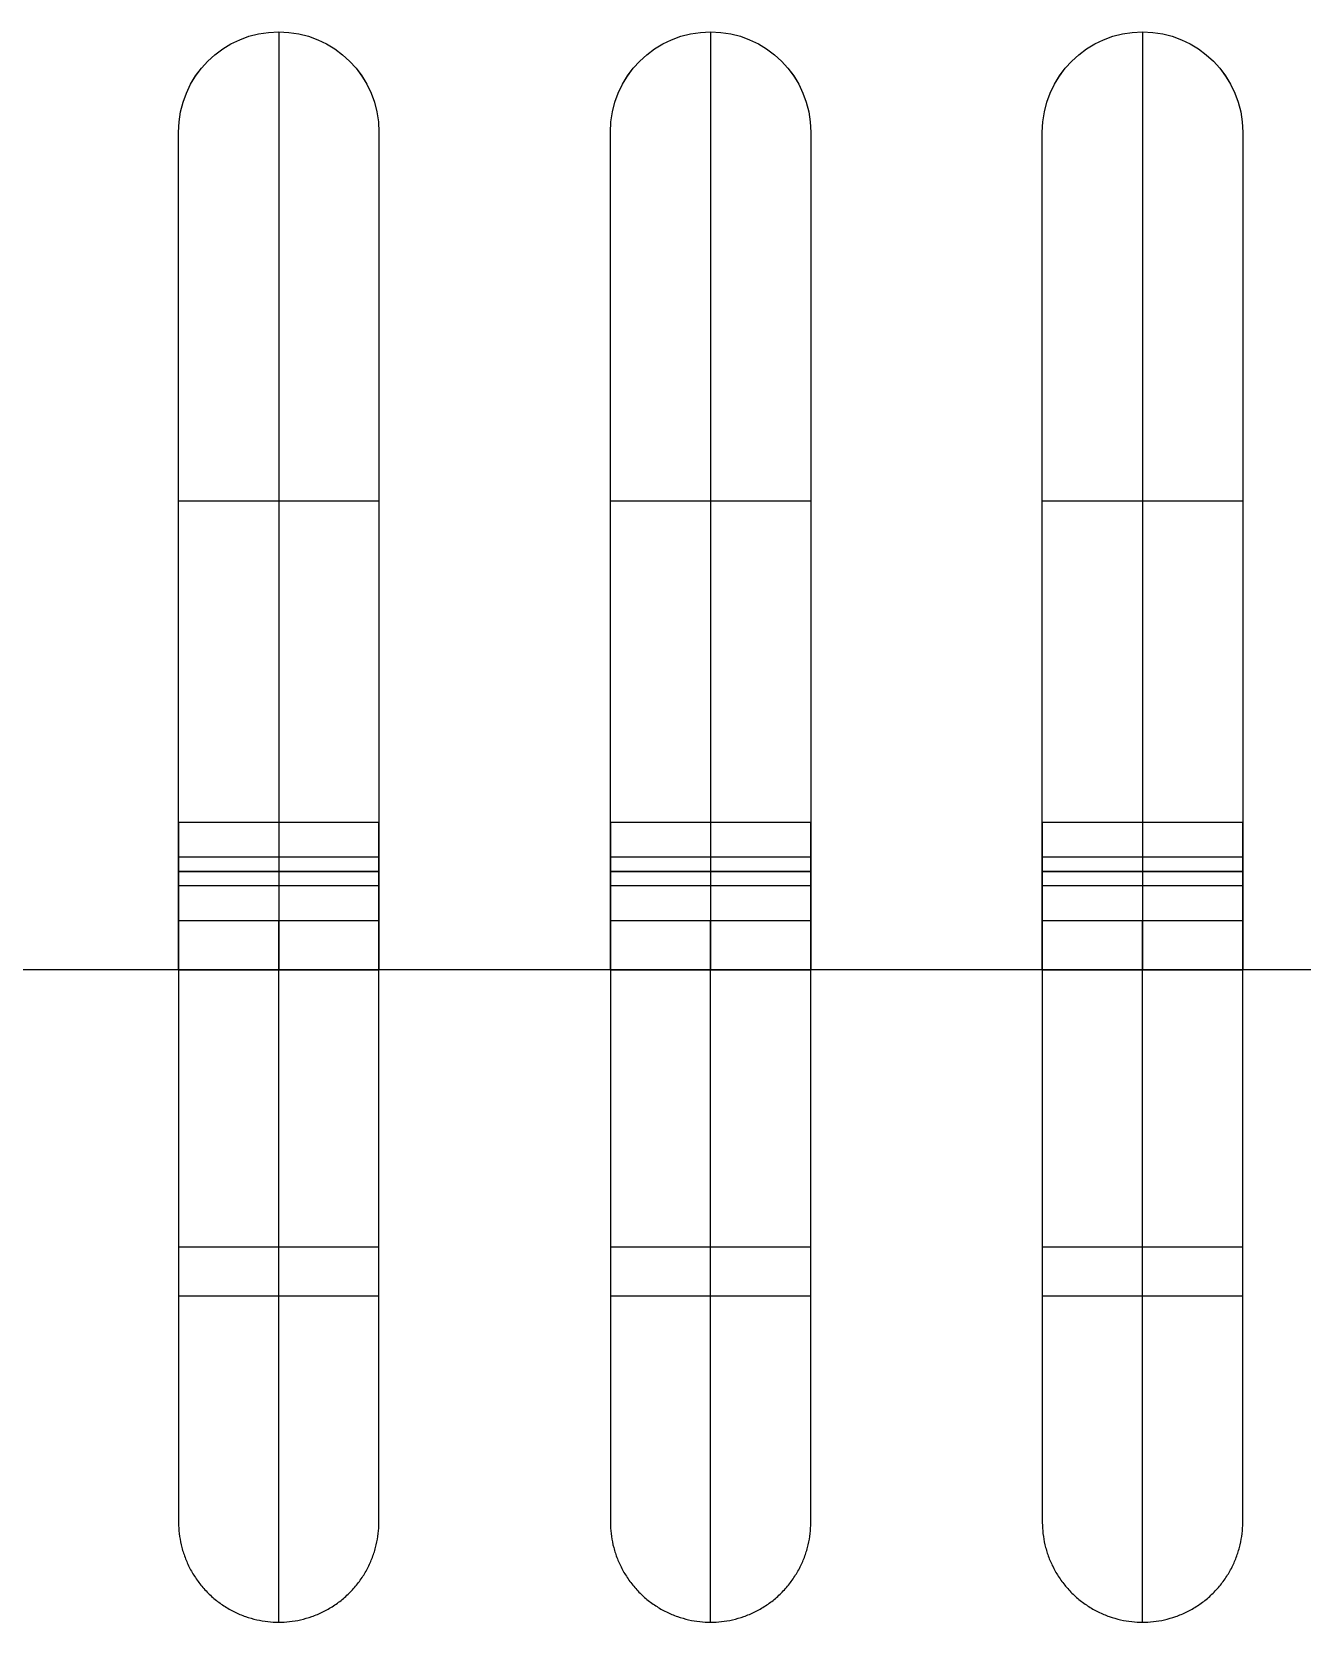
# Model space of a CAD drawing. Header units: millimetres. Extents: x 1.2 to 41.2, y 0.2 to 23.9.
# Drawn here: x 32.099 to 33.394, y 14.368 to 15.989 of the extents above; entities that cross this region are included whole.
import ezdxf

# ---------------------------------------------------------------- set-up
doc = ezdxf.new("R2010")
doc.units = ezdxf.units.MM
doc.layers.add('图层04', color=96, linetype='Continuous', true_color=0x007f00)
doc.layers.add('默认', color=18, linetype='Continuous', true_color=0x000000)

msp = doc.modelspace()

# ---------------------------------------------------------------- linework, layer by layer
at = {"layer": '图层04'}
for points in [[(34.086, 15.0327, 1.6431), (30.586, 15.0327, 1.6431), (27.086, 15.0327, 1.6431)], [(34.086, 15.0327, 2.0472), (30.586, 15.0327, 2.0472), (27.086, 15.0327, 2.0472)], [(34.086, 15.0327, 1.8451), (30.586, 15.0327, 1.8451), (27.086, 15.0327, 1.8451)]]:
    msp.add_open_spline(points, degree=2, dxfattribs=at)
at = {"layer": '默认'}
for p, q in [((32.2482, 15.1328, 1.6504), (32.2482, 15.0327, 1.6504)), ((32.2482, 15.0327, 2.0972), (32.2482, 15.1327, 2.0972)), ((32.4525, 15.0327, 1.6504), (32.4525, 15.1328, 1.6504)), ((32.4525, 15.1327, 2.0972), (32.4525, 15.0327, 2.0972)), ((32.6885, 15.1328, 1.6504), (32.6885, 15.0327, 1.6504)), ((32.6885, 15.0327, 2.0972), (32.6885, 15.1327, 2.0972)), ((32.8929, 15.0327, 1.6504), (32.8929, 15.1328, 1.6504)), ((32.8929, 15.1327, 2.0972), (32.8929, 15.0327, 2.0972)), ((33.1289, 15.1328, 1.6504), (33.1289, 15.0327, 1.6504)), ((33.1289, 15.0327, 2.0972), (33.1289, 15.1327, 2.0972)), ((33.3333, 15.0327, 1.6504), (33.3333, 15.1328, 1.6504)), ((33.3333, 15.1327, 2.0972), (33.3333, 15.0327, 2.0972)), ((32.2482, 15.0828, 1.6004), (32.2482, 15.0827, 1.7004)), ((32.2482, 15.0827, 2.1472), (32.2482, 15.0827, 2.0472)), ((32.4525, 15.0828, 1.7004), (32.4525, 15.0828, 1.6004)), ((32.4525, 15.0827, 2.0472), (32.4525, 15.0827, 2.1472)), ((32.6885, 15.0828, 1.6004), (32.6885, 15.0827, 1.7004)), ((32.6885, 15.0827, 2.1472), (32.6885, 15.0827, 2.0472)), ((32.8929, 15.0828, 1.7004), (32.8929, 15.0828, 1.6004)), ((32.8929, 15.0827, 2.0472), (32.8929, 15.0827, 2.1472)), ((33.1289, 15.0828, 1.6004), (33.1289, 15.0827, 1.7004)), ((33.1289, 15.0827, 2.1472), (33.1289, 15.0827, 2.0472)), ((33.3333, 15.0828, 1.7004), (33.3333, 15.0828, 1.6004)), ((33.3333, 15.0827, 2.0472), (33.3333, 15.0827, 2.1472))]:
    msp.add_line(p, q, dxfattribs=at)
at = {"layer": '默认', "extrusion": (-9.4928e-10, 0.000220476, -1)}
for points in [[(32.2482, 15.1328, 1.6004), (32.2482, 15.384, 1.6004), (32.2482, 15.6352, 1.6005), (32.2482, 15.8865, 1.6005), (32.2482, 15.9429, 1.6006), (32.2939, 15.9886, 1.6006), (32.3503, 15.9886, 1.6006), (32.4068, 15.9886, 1.6006), (32.4525, 15.9429, 1.6006), (32.4525, 15.8865, 1.6005), (32.4525, 15.6352, 1.6005), (32.4525, 15.384, 1.6004), (32.4525, 15.1328, 1.6004)], [(32.6885, 15.1328, 1.6004), (32.6885, 15.384, 1.6004), (32.6885, 15.6352, 1.6005), (32.6885, 15.8865, 1.6005), (32.6885, 15.9429, 1.6006), (32.7343, 15.9886, 1.6006), (32.7907, 15.9886, 1.6006), (32.8471, 15.9886, 1.6006), (32.8929, 15.9429, 1.6006), (32.8929, 15.8865, 1.6005), (32.8929, 15.6352, 1.6005), (32.8929, 15.384, 1.6004), (32.8929, 15.1328, 1.6004)], [(33.1289, 15.1328, 1.6004), (33.1289, 15.384, 1.6004), (33.1289, 15.6352, 1.6005), (33.1289, 15.8865, 1.6005), (33.1289, 15.9429, 1.6006), (33.1747, 15.9886, 1.6006), (33.2311, 15.9886, 1.6006), (33.2875, 15.9886, 1.6006), (33.3333, 15.9429, 1.6006), (33.3333, 15.8865, 1.6005), (33.3333, 15.6352, 1.6005), (33.3333, 15.384, 1.6004), (33.3333, 15.1328, 1.6004)]]:
    msp.add_open_spline(points, degree=3, knots=[0.100022, 0.100022, 0.100022, 0.100022, 0.853706, 0.853706, 0.853706, 1.031249, 1.031249, 1.031249, 1.208793, 1.208793, 1.208793, 1.962477, 1.962477, 1.962477, 1.962477], dxfattribs=at)
at = {"layer": '默认', "extrusion": (-2.18096e-15, 0.000220476, -1)}
for points in [[(32.2482, 15.1828, 1.7004), (32.2482, 15.4173, 1.7004), (32.2482, 15.6519, 1.7005), (32.2482, 15.8864, 1.7005), (32.2482, 15.9429, 1.7006), (32.2939, 15.9886, 1.7006), (32.3503, 15.9886, 1.7006), (32.4068, 15.9886, 1.7006), (32.4525, 15.9429, 1.7006), (32.4525, 15.8864, 1.7005), (32.4525, 15.6519, 1.7005), (32.4525, 15.4173, 1.7004), (32.4525, 15.1828, 1.7004)], [(32.6885, 15.1828, 1.7004), (32.6885, 15.4173, 1.7004), (32.6885, 15.6519, 1.7005), (32.6885, 15.8864, 1.7005), (32.6885, 15.9429, 1.7006), (32.7343, 15.9886, 1.7006), (32.7907, 15.9886, 1.7006), (32.8471, 15.9886, 1.7006), (32.8929, 15.9429, 1.7006), (32.8929, 15.8864, 1.7005), (32.8929, 15.6519, 1.7005), (32.8929, 15.4173, 1.7004), (32.8929, 15.1828, 1.7004)], [(33.1289, 15.1828, 1.7004), (33.1289, 15.4173, 1.7004), (33.1289, 15.6519, 1.7005), (33.1289, 15.8864, 1.7005), (33.1289, 15.9429, 1.7006), (33.1747, 15.9886, 1.7006), (33.2311, 15.9886, 1.7006), (33.2875, 15.9886, 1.7006), (33.3333, 15.9429, 1.7006), (33.3333, 15.8864, 1.7005), (33.3333, 15.6519, 1.7005), (33.3333, 15.4173, 1.7004), (33.3333, 15.1828, 1.7004)]]:
    msp.add_open_spline(points, degree=3, knots=[0.150033, 0.150033, 0.150033, 0.150033, 0.853706, 0.853706, 0.853706, 1.031249, 1.031249, 1.031249, 1.208793, 1.208793, 1.208793, 1.912466, 1.912466, 1.912466, 1.912466], dxfattribs=at)
at = {"layer": '默认', "extrusion": (-4.74639e-10, 0.000220476, -1)}
for points in [[(32.2482, 15.1328, 1.6504), (32.2482, 15.384, 1.6504), (32.2482, 15.6352, 1.6505), (32.2482, 15.8864, 1.6505), (32.2482, 15.9429, 1.6506), (32.2939, 15.9886, 1.6506), (32.3503, 15.9886, 1.6506), (32.4068, 15.9886, 1.6506), (32.4525, 15.9429, 1.6506), (32.4525, 15.8864, 1.6505), (32.4525, 15.6352, 1.6505), (32.4525, 15.384, 1.6504), (32.4525, 15.1328, 1.6504)], [(32.6885, 15.1328, 1.6504), (32.6885, 15.384, 1.6504), (32.6885, 15.6352, 1.6505), (32.6885, 15.8864, 1.6505), (32.6885, 15.9429, 1.6506), (32.7343, 15.9886, 1.6506), (32.7907, 15.9886, 1.6506), (32.8471, 15.9886, 1.6506), (32.8929, 15.9429, 1.6506), (32.8929, 15.8864, 1.6505), (32.8929, 15.6352, 1.6505), (32.8929, 15.384, 1.6504), (32.8929, 15.1328, 1.6504)], [(33.1289, 15.1328, 1.6504), (33.1289, 15.384, 1.6504), (33.1289, 15.6352, 1.6505), (33.1289, 15.8864, 1.6505), (33.1289, 15.9429, 1.6506), (33.1747, 15.9886, 1.6506), (33.2311, 15.9886, 1.6506), (33.2875, 15.9886, 1.6506), (33.3333, 15.9429, 1.6506), (33.3333, 15.8864, 1.6505), (33.3333, 15.6352, 1.6505), (33.3333, 15.384, 1.6504), (33.3333, 15.1328, 1.6504)]]:
    msp.add_open_spline(points, degree=3, knots=[0.100022, 0.100022, 0.100022, 0.100022, 0.853706, 0.853706, 0.853706, 1.031249, 1.031249, 1.031249, 1.208793, 1.208793, 1.208793, 1.962477, 1.962477, 1.962477, 1.962477], dxfattribs=at)
at = {"layer": '默认'}
for points, degree in [([(32.3503, 15.9886, 1.6006), (32.3503, 15.5107, 1.6005), (32.3503, 15.0327, 1.6004)], 2), ([(32.3503, 15.9886, 1.7006), (32.3503, 15.5857, 1.7005), (32.3503, 15.1828, 1.7004)], 2), ([(32.3503, 15.9886, 1.6006), (32.3503, 15.9886, 1.6506), (32.3503, 15.9886, 1.7006)], 2), ([(32.7907, 15.9886, 1.6006), (32.7907, 15.5107, 1.6005), (32.7907, 15.0327, 1.6004)], 2), ([(32.7907, 15.9886, 1.7006), (32.7907, 15.5857, 1.7005), (32.7907, 15.1828, 1.7004)], 2), ([(32.7907, 15.9886, 1.6006), (32.7907, 15.9886, 1.6506), (32.7907, 15.9886, 1.7006)], 2), ([(33.2311, 15.9886, 1.6006), (33.2311, 15.5107, 1.6005), (33.2311, 15.0327, 1.6004)], 2), ([(33.2311, 15.9886, 1.7006), (33.2311, 15.5857, 1.7005), (33.2311, 15.1828, 1.7004)], 2), ([(33.2311, 15.9886, 1.6006), (33.2311, 15.9886, 1.6506), (33.2311, 15.9886, 1.7006)], 2), ([(32.2482, 15.8865, 1.6005), (32.2482, 15.8864, 1.6505), (32.2482, 15.8864, 1.7005)], 2), ([(32.4525, 15.8865, 1.6005), (32.4525, 15.8864, 1.6505), (32.4525, 15.8864, 1.7005)], 2), ([(32.6885, 15.8865, 1.6005), (32.6885, 15.8864, 1.6505), (32.6885, 15.8864, 1.7005)], 2), ([(32.8929, 15.8865, 1.6005), (32.8929, 15.8864, 1.6505), (32.8929, 15.8864, 1.7005)], 2), ([(33.1289, 15.8865, 1.6005), (33.1289, 15.8864, 1.6505), (33.1289, 15.8864, 1.7005)], 2), ([(33.3333, 15.8865, 1.6005), (33.3333, 15.8864, 1.6505), (33.3333, 15.8864, 1.7005)], 2), ([(32.2482, 15.5107, 1.6005), (32.3503, 15.5107, 1.6005), (32.4525, 15.5107, 1.6005)], 2), ([(32.2482, 15.5107, 1.7005), (32.3503, 15.5107, 1.7005), (32.4525, 15.5107, 1.7005)], 2), ([(32.6885, 15.5107, 1.6005), (32.7907, 15.5107, 1.6005), (32.8929, 15.5107, 1.6005)], 2), ([(32.6885, 15.5107, 1.7005), (32.7907, 15.5107, 1.7005), (32.8929, 15.5107, 1.7005)], 2), ([(33.1289, 15.5107, 1.6005), (33.2311, 15.5107, 1.6005), (33.3333, 15.5107, 1.6005)], 2), ([(33.1289, 15.5107, 1.7005), (33.2311, 15.5107, 1.7005), (33.3333, 15.5107, 1.7005)], 2), ([(32.2482, 15.1327, 1.7004), (32.2482, 15.1494, 1.7004), (32.2482, 15.1661, 1.7004), (32.2482, 15.1828, 1.7004)], 3), ([(32.4525, 15.1828, 1.7004), (32.3503, 15.1828, 1.7004), (32.2482, 15.1828, 1.7004)], 2), ([(32.4525, 15.1828, 1.7004), (32.4525, 15.1661, 1.7004), (32.4525, 15.1494, 1.7004), (32.4525, 15.1327, 1.7004)], 3), ([(32.6885, 15.1327, 1.7004), (32.6885, 15.1494, 1.7004), (32.6885, 15.1661, 1.7004), (32.6885, 15.1828, 1.7004)], 3), ([(32.8929, 15.1828, 1.7004), (32.7907, 15.1828, 1.7004), (32.6885, 15.1828, 1.7004)], 2), ([(32.8929, 15.1828, 1.7004), (32.8929, 15.1661, 1.7004), (32.8929, 15.1494, 1.7004), (32.8929, 15.1327, 1.7004)], 3), ([(33.1289, 15.1327, 1.7004), (33.1289, 15.1494, 1.7004), (33.1289, 15.1661, 1.7004), (33.1289, 15.1828, 1.7004)], 3), ([(33.3333, 15.1828, 1.7004), (33.2311, 15.1828, 1.7004), (33.1289, 15.1828, 1.7004)], 2), ([(33.3333, 15.1828, 1.7004), (33.3333, 15.1661, 1.7004), (33.3333, 15.1494, 1.7004), (33.3333, 15.1327, 1.7004)], 3), ([(32.4525, 15.1474, 1.715), (32.3503, 15.1474, 1.715), (32.2482, 15.1474, 1.715)], 2), ([(32.8929, 15.1474, 1.715), (32.7907, 15.1474, 1.715), (32.6885, 15.1474, 1.715)], 2), ([(33.3333, 15.1474, 1.715), (33.2311, 15.1474, 1.715), (33.1289, 15.1474, 1.715)], 2), ([(32.2482, 15.0327, 1.6004), (32.2482, 15.0661, 1.6004), (32.2482, 15.0994, 1.6004), (32.2482, 15.1328, 1.6004)], 3), ([(32.2482, 15.1327, 1.7004), (32.2482, 15.1328, 1.6504), (32.2482, 15.1328, 1.6004)], 2), ([(32.2482, 15.1327, 2.0472), (32.2482, 15.1327, 2.0722), (32.2482, 15.1327, 2.0972)], 2), ([(32.2482, 15.1327, 1.7004), (32.2482, 15.1327, 1.7254), (32.2482, 15.1327, 1.7504)], 2), ([(32.2482, 15.0327, 2.0472), (32.2482, 15.0827, 2.0472), (32.2482, 15.1327, 2.0472)], 2), ([(32.2482, 15.1327, 1.7004), (32.2482, 15.0827, 1.7004), (32.2482, 15.0327, 1.7004)], 2), ([(32.4525, 15.1327, 2.0972), (32.3503, 15.1327, 2.0972), (32.2482, 15.1327, 2.0972)], 2), ([(32.4525, 15.1327, 1.7504), (32.3503, 15.1327, 1.7504), (32.2482, 15.1327, 1.7504)], 2), ([(32.2482, 15.1327, 1.7504), (32.2482, 15.1327, 1.8988), (32.2482, 15.1327, 2.0472)], 2), ([(32.2482, 15.0327, 1.8738), (32.2482, 15.0827, 1.8738), (32.2482, 15.1327, 1.8738)], 2), ([(32.2482, 15.1327, 1.8738), (32.3503, 15.1327, 1.8738), (32.4525, 15.1327, 1.8738)], 2), ([(32.3503, 15.1327, 2.0972), (32.3503, 15.1327, 1.9238), (32.3503, 15.1327, 1.7504)], 2), ([(32.4525, 15.1328, 1.6004), (32.4525, 15.1328, 1.6504), (32.4525, 15.1327, 1.7004)], 2), ([(32.4525, 15.1328, 1.6004), (32.4525, 15.0994, 1.6004), (32.4525, 15.0661, 1.6004), (32.4525, 15.0327, 1.6004)], 3), ([(32.4525, 15.1327, 2.0472), (32.4525, 15.1327, 1.8988), (32.4525, 15.1327, 1.7504)], 2), ([(32.4525, 15.0327, 1.7004), (32.4525, 15.0827, 1.7004), (32.4525, 15.1327, 1.7004)], 2), ([(32.4525, 15.1327, 2.0472), (32.4525, 15.0827, 2.0472), (32.4525, 15.0327, 2.0472)], 2), ([(32.4525, 15.1327, 2.0972), (32.4525, 15.1327, 2.0722), (32.4525, 15.1327, 2.0472)], 2), ([(32.4525, 15.1327, 1.7504), (32.4525, 15.1327, 1.7254), (32.4525, 15.1327, 1.7004)], 2), ([(32.4525, 15.0327, 1.8738), (32.4525, 15.0827, 1.8738), (32.4525, 15.1327, 1.8738)], 2), ([(32.6885, 15.0327, 1.6004), (32.6885, 15.0661, 1.6004), (32.6885, 15.0994, 1.6004), (32.6885, 15.1328, 1.6004)], 3), ([(32.6885, 15.1327, 1.7004), (32.6885, 15.1328, 1.6504), (32.6885, 15.1328, 1.6004)], 2), ([(32.6885, 15.1327, 2.0472), (32.6885, 15.1327, 2.0722), (32.6885, 15.1327, 2.0972)], 2), ([(32.6885, 15.1327, 1.7004), (32.6885, 15.1327, 1.7254), (32.6885, 15.1327, 1.7504)], 2), ([(32.6885, 15.0327, 2.0472), (32.6885, 15.0827, 2.0472), (32.6885, 15.1327, 2.0472)], 2), ([(32.6885, 15.1327, 1.7004), (32.6885, 15.0827, 1.7004), (32.6885, 15.0327, 1.7004)], 2), ([(32.8929, 15.1327, 2.0972), (32.7907, 15.1327, 2.0972), (32.6885, 15.1327, 2.0972)], 2), ([(32.8929, 15.1327, 1.7504), (32.7907, 15.1327, 1.7504), (32.6885, 15.1327, 1.7504)], 2), ([(32.6885, 15.1327, 1.7504), (32.6885, 15.1327, 1.8988), (32.6885, 15.1327, 2.0472)], 2), ([(32.6885, 15.0327, 1.8738), (32.6885, 15.0827, 1.8738), (32.6885, 15.1327, 1.8738)], 2), ([(32.6885, 15.1327, 1.8738), (32.7907, 15.1327, 1.8738), (32.8929, 15.1327, 1.8738)], 2), ([(32.7907, 15.1327, 2.0972), (32.7907, 15.1327, 1.9238), (32.7907, 15.1327, 1.7504)], 2), ([(32.8929, 15.1328, 1.6004), (32.8929, 15.1328, 1.6504), (32.8929, 15.1327, 1.7004)], 2), ([(32.8929, 15.1328, 1.6004), (32.8929, 15.0994, 1.6004), (32.8929, 15.0661, 1.6004), (32.8929, 15.0327, 1.6004)], 3), ([(32.8929, 15.1327, 2.0472), (32.8929, 15.1327, 1.8988), (32.8929, 15.1327, 1.7504)], 2), ([(32.8929, 15.0327, 1.7004), (32.8929, 15.0827, 1.7004), (32.8929, 15.1327, 1.7004)], 2), ([(32.8929, 15.1327, 2.0472), (32.8929, 15.0827, 2.0472), (32.8929, 15.0327, 2.0472)], 2), ([(32.8929, 15.1327, 2.0972), (32.8929, 15.1327, 2.0722), (32.8929, 15.1327, 2.0472)], 2), ([(32.8929, 15.1327, 1.7504), (32.8929, 15.1327, 1.7254), (32.8929, 15.1327, 1.7004)], 2), ([(32.8929, 15.0327, 1.8738), (32.8929, 15.0827, 1.8738), (32.8929, 15.1327, 1.8738)], 2), ([(33.1289, 15.0327, 1.6004), (33.1289, 15.0661, 1.6004), (33.1289, 15.0994, 1.6004), (33.1289, 15.1328, 1.6004)], 3), ([(33.1289, 15.1327, 1.7004), (33.1289, 15.1328, 1.6504), (33.1289, 15.1328, 1.6004)], 2), ([(33.1289, 15.1327, 2.0472), (33.1289, 15.1327, 2.0722), (33.1289, 15.1327, 2.0972)], 2), ([(33.1289, 15.1327, 1.7004), (33.1289, 15.1327, 1.7254), (33.1289, 15.1327, 1.7504)], 2), ([(33.1289, 15.0327, 2.0472), (33.1289, 15.0827, 2.0472), (33.1289, 15.1327, 2.0472)], 2), ([(33.1289, 15.1327, 1.7004), (33.1289, 15.0827, 1.7004), (33.1289, 15.0327, 1.7004)], 2), ([(33.3333, 15.1327, 2.0972), (33.2311, 15.1327, 2.0972), (33.1289, 15.1327, 2.0972)], 2), ([(33.3333, 15.1327, 1.7504), (33.2311, 15.1327, 1.7504), (33.1289, 15.1327, 1.7504)], 2), ([(33.1289, 15.1327, 1.7504), (33.1289, 15.1327, 1.8988), (33.1289, 15.1327, 2.0472)], 2), ([(33.1289, 15.0327, 1.8738), (33.1289, 15.0827, 1.8738), (33.1289, 15.1327, 1.8738)], 2), ([(33.1289, 15.1327, 1.8738), (33.2311, 15.1327, 1.8738), (33.3333, 15.1327, 1.8738)], 2), ([(33.2311, 15.1327, 2.0972), (33.2311, 15.1327, 1.9238), (33.2311, 15.1327, 1.7504)], 2), ([(33.3333, 15.1328, 1.6004), (33.3333, 15.1328, 1.6504), (33.3333, 15.1327, 1.7004)], 2), ([(33.3333, 15.1328, 1.6004), (33.3333, 15.0994, 1.6004), (33.3333, 15.0661, 1.6004), (33.3333, 15.0327, 1.6004)], 3), ([(33.3333, 15.1327, 2.0472), (33.3333, 15.1327, 1.8988), (33.3333, 15.1327, 1.7504)], 2), ([(33.3333, 15.0327, 1.7004), (33.3333, 15.0827, 1.7004), (33.3333, 15.1327, 1.7004)], 2), ([(33.3333, 15.1327, 2.0472), (33.3333, 15.0827, 2.0472), (33.3333, 15.0327, 2.0472)], 2), ([(33.3333, 15.1327, 2.0972), (33.3333, 15.1327, 2.0722), (33.3333, 15.1327, 2.0472)], 2), ([(33.3333, 15.1327, 1.7504), (33.3333, 15.1327, 1.7254), (33.3333, 15.1327, 1.7004)], 2), ([(33.3333, 15.0327, 1.8738), (33.3333, 15.0827, 1.8738), (33.3333, 15.1327, 1.8738)], 2), ([(32.4525, 15.1181, 2.1325), (32.3503, 15.1181, 2.1325), (32.2482, 15.1181, 2.1325)], 2), ([(32.8929, 15.1181, 2.1325), (32.7907, 15.1181, 2.1325), (32.6885, 15.1181, 2.1325)], 2), ([(33.3333, 15.1181, 2.1325), (33.2311, 15.1181, 2.1325), (33.1289, 15.1181, 2.1325)], 2), ([(32.2482, 15.0827, 2.1472), (32.2482, 15.0577, 2.1472), (32.2482, 15.0327, 2.1472)], 2), ([(32.4525, 15.0827, 2.1472), (32.3503, 15.0827, 2.1472), (32.2482, 15.0827, 2.1472)], 2), ([(32.2482, 15.0827, 1.7004), (32.2482, 15.0827, 1.8738), (32.2482, 15.0827, 2.0472)], 2), ([(32.3503, 14.3678, 2.1472), (32.3503, 14.7253, 2.1472), (32.3503, 15.0827, 2.1472)], 2), ([(32.4525, 15.0327, 2.1472), (32.4525, 15.0577, 2.1472), (32.4525, 15.0827, 2.1472)], 2), ([(32.4525, 15.0827, 2.0472), (32.4525, 15.0827, 1.8738), (32.4525, 15.0827, 1.7004)], 2), ([(32.6885, 15.0827, 2.1472), (32.6885, 15.0577, 2.1472), (32.6885, 15.0327, 2.1472)], 2), ([(32.8929, 15.0827, 2.1472), (32.7907, 15.0827, 2.1472), (32.6885, 15.0827, 2.1472)], 2), ([(32.6885, 15.0827, 1.7004), (32.6885, 15.0827, 1.8738), (32.6885, 15.0827, 2.0472)], 2), ([(32.7907, 14.3678, 2.1472), (32.7907, 14.7253, 2.1472), (32.7907, 15.0827, 2.1472)], 2), ([(32.8929, 15.0327, 2.1472), (32.8929, 15.0577, 2.1472), (32.8929, 15.0827, 2.1472)], 2), ([(32.8929, 15.0827, 2.0472), (32.8929, 15.0827, 1.8738), (32.8929, 15.0827, 1.7004)], 2), ([(33.1289, 15.0827, 2.1472), (33.1289, 15.0577, 2.1472), (33.1289, 15.0327, 2.1472)], 2), ([(33.3333, 15.0827, 2.1472), (33.2311, 15.0827, 2.1472), (33.1289, 15.0827, 2.1472)], 2), ([(33.1289, 15.0827, 1.7004), (33.1289, 15.0827, 1.8738), (33.1289, 15.0827, 2.0472)], 2), ([(33.2311, 14.3678, 2.1472), (33.2311, 14.7253, 2.1472), (33.2311, 15.0827, 2.1472)], 2), ([(33.3333, 15.0327, 2.1472), (33.3333, 15.0577, 2.1472), (33.3333, 15.0827, 2.1472)], 2), ([(33.3333, 15.0827, 2.0472), (33.3333, 15.0827, 1.8738), (33.3333, 15.0827, 1.7004)], 2), ([(32.2482, 15.0327, 1.6004), (32.2482, 15.0327, 1.6504), (32.2482, 15.0327, 1.7004)], 2), ([(32.2482, 15.0327, 2.0472), (32.3503, 15.0327, 2.0472), (32.4525, 15.0327, 2.0472)], 2), ([(32.4525, 15.0327, 1.6004), (32.3503, 15.0327, 1.6004), (32.2482, 15.0327, 1.6004)], 2), ([(32.2482, 15.0327, 1.7004), (32.2482, 15.0327, 1.8738), (32.2482, 15.0327, 2.0472)], 2), ([(32.2482, 15.0327, 2.1472), (32.2482, 15.0327, 2.0972), (32.2482, 15.0327, 2.0472)], 2), ([(32.2482, 15.0327, 1.8238), (32.3503, 15.0327, 1.8238), (32.4525, 15.0327, 1.8238)], 2), ([(32.3503, 15.0327, 2.0472), (32.3503, 15.0327, 1.8238), (32.3503, 15.0327, 1.6004)], 2), ([(32.3503, 14.3678, 2.0472), (32.3503, 14.7003, 2.0472), (32.3503, 15.0327, 2.0472)], 2), ([(32.4525, 15.0327, 1.7004), (32.4525, 15.0327, 1.6504), (32.4525, 15.0327, 1.6004)], 2), ([(32.4525, 15.0327, 2.0472), (32.4525, 15.0327, 1.8738), (32.4525, 15.0327, 1.7004)], 2), ([(32.4525, 15.0327, 2.0472), (32.4525, 15.0327, 2.0972), (32.4525, 15.0327, 2.1472)], 2), ([(32.6885, 15.0327, 1.6004), (32.6885, 15.0327, 1.6504), (32.6885, 15.0327, 1.7004)], 2), ([(32.6885, 15.0327, 2.0472), (32.7907, 15.0327, 2.0472), (32.8929, 15.0327, 2.0472)], 2), ([(32.8929, 15.0327, 1.6004), (32.7907, 15.0327, 1.6004), (32.6885, 15.0327, 1.6004)], 2), ([(32.6885, 15.0327, 1.7004), (32.6885, 15.0327, 1.8738), (32.6885, 15.0327, 2.0472)], 2), ([(32.6885, 15.0327, 2.1472), (32.6885, 15.0327, 2.0972), (32.6885, 15.0327, 2.0472)], 2), ([(32.6885, 15.0327, 1.8238), (32.7907, 15.0327, 1.8238), (32.8929, 15.0327, 1.8238)], 2), ([(32.7907, 15.0327, 2.0472), (32.7907, 15.0327, 1.8238), (32.7907, 15.0327, 1.6004)], 2), ([(32.7907, 14.3678, 2.0472), (32.7907, 14.7003, 2.0472), (32.7907, 15.0327, 2.0472)], 2), ([(32.8929, 15.0327, 1.7004), (32.8929, 15.0327, 1.6504), (32.8929, 15.0327, 1.6004)], 2), ([(32.8929, 15.0327, 2.0472), (32.8929, 15.0327, 1.8738), (32.8929, 15.0327, 1.7004)], 2), ([(32.8929, 15.0327, 2.0472), (32.8929, 15.0327, 2.0972), (32.8929, 15.0327, 2.1472)], 2), ([(33.1289, 15.0327, 1.6004), (33.1289, 15.0327, 1.6504), (33.1289, 15.0327, 1.7004)], 2), ([(33.1289, 15.0327, 2.0472), (33.2311, 15.0327, 2.0472), (33.3333, 15.0327, 2.0472)], 2), ([(33.3333, 15.0327, 1.6004), (33.2311, 15.0327, 1.6004), (33.1289, 15.0327, 1.6004)], 2), ([(33.1289, 15.0327, 1.7004), (33.1289, 15.0327, 1.8738), (33.1289, 15.0327, 2.0472)], 2), ([(33.1289, 15.0327, 2.1472), (33.1289, 15.0327, 2.0972), (33.1289, 15.0327, 2.0472)], 2), ([(33.1289, 15.0327, 1.8238), (33.2311, 15.0327, 1.8238), (33.3333, 15.0327, 1.8238)], 2), ([(33.2311, 15.0327, 2.0472), (33.2311, 15.0327, 1.8238), (33.2311, 15.0327, 1.6004)], 2), ([(33.2311, 14.3678, 2.0472), (33.2311, 14.7003, 2.0472), (33.2311, 15.0327, 2.0472)], 2), ([(33.3333, 15.0327, 1.7004), (33.3333, 15.0327, 1.6504), (33.3333, 15.0327, 1.6004)], 2), ([(33.3333, 15.0327, 2.0472), (33.3333, 15.0327, 1.8738), (33.3333, 15.0327, 1.7004)], 2), ([(33.3333, 15.0327, 2.0472), (33.3333, 15.0327, 2.0972), (33.3333, 15.0327, 2.1472)], 2), ([(32.2482, 14.7503, 2.1472), (32.3503, 14.7503, 2.1472), (32.4525, 14.7503, 2.1472)], 2), ([(32.6885, 14.7503, 2.1472), (32.7907, 14.7503, 2.1472), (32.8929, 14.7503, 2.1472)], 2), ([(33.1289, 14.7503, 2.1472), (33.2311, 14.7503, 2.1472), (33.3333, 14.7503, 2.1472)], 2), ([(32.2482, 14.7003, 2.0472), (32.3503, 14.7003, 2.0472), (32.4525, 14.7003, 2.0472)], 2), ([(32.6885, 14.7003, 2.0472), (32.7907, 14.7003, 2.0472), (32.8929, 14.7003, 2.0472)], 2), ([(33.1289, 14.7003, 2.0472), (33.2311, 14.7003, 2.0472), (33.3333, 14.7003, 2.0472)], 2), ([(32.2482, 14.47, 2.0472), (32.2482, 14.47, 2.0972), (32.2482, 14.47, 2.1472)], 2), ([(32.4525, 14.47, 2.0472), (32.4525, 14.47, 2.0972), (32.4525, 14.47, 2.1472)], 2), ([(32.6885, 14.47, 2.0472), (32.6885, 14.47, 2.0972), (32.6885, 14.47, 2.1472)], 2), ([(32.8929, 14.47, 2.0472), (32.8929, 14.47, 2.0972), (32.8929, 14.47, 2.1472)], 2), ([(33.1289, 14.47, 2.0472), (33.1289, 14.47, 2.0972), (33.1289, 14.47, 2.1472)], 2), ([(33.3333, 14.47, 2.0472), (33.3333, 14.47, 2.0972), (33.3333, 14.47, 2.1472)], 2), ([(32.3503, 14.3678, 2.0472), (32.3503, 14.3678, 2.0972), (32.3503, 14.3678, 2.1472)], 2), ([(32.7907, 14.3678, 2.0472), (32.7907, 14.3678, 2.0972), (32.7907, 14.3678, 2.1472)], 2), ([(33.2311, 14.3678, 2.0472), (33.2311, 14.3678, 2.0972), (33.2311, 14.3678, 2.1472)], 2)]:
    msp.add_open_spline(points, degree=degree, dxfattribs=at)
at = {"layer": '默认', "extrusion": (-1, -2.98309e-12, -2.41531e-12)}
for points in [[(32.2482, 15.1828, 1.7004), (32.2482, 15.1327, 1.7004), (32.2482, 15.1327, 1.7504)], [(32.6885, 15.1828, 1.7004), (32.6885, 15.1327, 1.7004), (32.6885, 15.1327, 1.7504)], [(33.1289, 15.1828, 1.7004), (33.1289, 15.1327, 1.7004), (33.1289, 15.1327, 1.7504)]]:
    msp.add_rational_spline(points, [1, 0.707028826879, 1], degree=2, dxfattribs=at)
at = {"layer": '默认', "extrusion": (-1, -3.97757e-12, -2.69947e-12)}
for points in [[(32.3503, 15.1828, 1.7004), (32.3503, 15.1327, 1.7004), (32.3503, 15.1327, 1.7504)], [(32.7907, 15.1828, 1.7004), (32.7907, 15.1327, 1.7004), (32.7907, 15.1327, 1.7504)], [(33.2311, 15.1828, 1.7004), (33.2311, 15.1327, 1.7004), (33.2311, 15.1327, 1.7504)]]:
    msp.add_rational_spline(points, [1, 0.707028826879, 1], degree=2, dxfattribs=at)
at = {"layer": '默认', "extrusion": (-1, -4.2615e-12, -3.69401e-12)}
msp.add_rational_spline([(32.4525, 15.1327, 1.7504), (32.4525, 15.1327, 1.7004), (32.4525, 15.1828, 1.7004)], [1, 0.707028826879, 1], degree=2, dxfattribs=at)
at = {"layer": '默认', "extrusion": (-1, -4.40355e-12, -3.83608e-12)}
for points in [[(32.8929, 15.1327, 1.7504), (32.8929, 15.1327, 1.7004), (32.8929, 15.1828, 1.7004)], [(33.3333, 15.1327, 1.7504), (33.3333, 15.1327, 1.7004), (33.3333, 15.1828, 1.7004)]]:
    msp.add_rational_spline(points, [1, 0.707028826879, 1], degree=2, dxfattribs=at)
at = {"layer": '默认', "extrusion": (1, -8.52651e-13, -1.42109e-12)}
msp.add_rational_spline([(32.2482, 15.1327, 2.0972), (32.2482, 15.1327, 2.1472), (32.2482, 15.0827, 2.1472)], [1, 0.707106781186, 1], degree=2, dxfattribs=at)
at = {"layer": '默认', "extrusion": (1, 2.84217e-13, -1.42109e-12)}
for points in [[(32.3503, 15.1327, 2.0972), (32.3503, 15.1327, 2.1472), (32.3503, 15.0827, 2.1472)], [(32.7907, 15.1327, 2.0972), (32.7907, 15.1327, 2.1472), (32.7907, 15.0827, 2.1472)]]:
    msp.add_rational_spline(points, [1, 0.707106781186, 1], degree=2, dxfattribs=at)
at = {"layer": '默认', "extrusion": (1, -9.9476e-13, -1.56319e-12)}
for points in [[(32.4525, 15.0827, 2.1472), (32.4525, 15.1327, 2.1472), (32.4525, 15.1327, 2.0972)], [(32.6885, 15.1327, 2.0972), (32.6885, 15.1327, 2.1472), (32.6885, 15.0827, 2.1472)], [(32.8929, 15.0827, 2.1472), (32.8929, 15.1327, 2.1472), (32.8929, 15.1327, 2.0972)], [(33.1289, 15.1327, 2.0972), (33.1289, 15.1327, 2.1472), (33.1289, 15.0827, 2.1472)], [(33.3333, 15.0827, 2.1472), (33.3333, 15.1327, 2.1472), (33.3333, 15.1327, 2.0972)]]:
    msp.add_rational_spline(points, [1, 0.707106781186, 1], degree=2, dxfattribs=at)
at = {"layer": '默认', "extrusion": (1, 4.26326e-13, -1.27898e-12)}
msp.add_rational_spline([(33.2311, 15.1327, 2.0972), (33.2311, 15.1327, 2.1472), (33.2311, 15.0827, 2.1472)], [1, 0.707106781186, 1], degree=2, dxfattribs=at)
at = {"layer": '默认'}
for points in [[(32.2482, 15.0327, 2.0472), (32.2482, 14.7514, 2.0472), (32.2482, 14.47, 2.0472), (32.2482, 14.3678, 2.0472), (32.3503, 14.3678, 2.0472), (32.4525, 14.3678, 2.0472), (32.4525, 14.47, 2.0472), (32.4525, 14.7514, 2.0472), (32.4525, 15.0327, 2.0472)], [(32.2482, 15.0327, 2.1472), (32.2482, 14.7514, 2.1472), (32.2482, 14.47, 2.1472), (32.2482, 14.3678, 2.1472), (32.3503, 14.3678, 2.1472), (32.4525, 14.3678, 2.1472), (32.4525, 14.47, 2.1472), (32.4525, 14.7514, 2.1472), (32.4525, 15.0327, 2.1472)], [(32.2482, 15.0327, 2.0972), (32.2482, 14.7514, 2.0972), (32.2482, 14.47, 2.0972), (32.2482, 14.3678, 2.0972), (32.3503, 14.3678, 2.0972), (32.4525, 14.3678, 2.0972), (32.4525, 14.47, 2.0972), (32.4525, 14.7514, 2.0972), (32.4525, 15.0327, 2.0972)], [(32.6885, 15.0327, 2.0472), (32.6885, 14.7514, 2.0472), (32.6885, 14.47, 2.0472), (32.6885, 14.3678, 2.0472), (32.7907, 14.3678, 2.0472), (32.8929, 14.3678, 2.0472), (32.8929, 14.47, 2.0472), (32.8929, 14.7514, 2.0472), (32.8929, 15.0327, 2.0472)], [(32.6885, 15.0327, 2.1472), (32.6885, 14.7514, 2.1472), (32.6885, 14.47, 2.1472), (32.6885, 14.3678, 2.1472), (32.7907, 14.3678, 2.1472), (32.8929, 14.3678, 2.1472), (32.8929, 14.47, 2.1472), (32.8929, 14.7514, 2.1472), (32.8929, 15.0327, 2.1472)], [(32.6885, 15.0327, 2.0972), (32.6885, 14.7514, 2.0972), (32.6885, 14.47, 2.0972), (32.6885, 14.3678, 2.0972), (32.7907, 14.3678, 2.0972), (32.8929, 14.3678, 2.0972), (32.8929, 14.47, 2.0972), (32.8929, 14.7514, 2.0972), (32.8929, 15.0327, 2.0972)], [(33.1289, 15.0327, 2.0472), (33.1289, 14.7514, 2.0472), (33.1289, 14.47, 2.0472), (33.1289, 14.3678, 2.0472), (33.2311, 14.3678, 2.0472), (33.3333, 14.3678, 2.0472), (33.3333, 14.47, 2.0472), (33.3333, 14.7514, 2.0472), (33.3333, 15.0327, 2.0472)], [(33.1289, 15.0327, 2.1472), (33.1289, 14.7514, 2.1472), (33.1289, 14.47, 2.1472), (33.1289, 14.3678, 2.1472), (33.2311, 14.3678, 2.1472), (33.3333, 14.3678, 2.1472), (33.3333, 14.47, 2.1472), (33.3333, 14.7514, 2.1472), (33.3333, 15.0327, 2.1472)], [(33.1289, 15.0327, 2.0972), (33.1289, 14.7514, 2.0972), (33.1289, 14.47, 2.0972), (33.1289, 14.3678, 2.0972), (33.2311, 14.3678, 2.0972), (33.3333, 14.3678, 2.0972), (33.3333, 14.47, 2.0972), (33.3333, 14.7514, 2.0972), (33.3333, 15.0327, 2.0972)]]:
    msp.add_rational_spline(points, [1, 1, 1, 0.707106781186, 1, 0.707106781186, 1, 1, 1], degree=2, knots=[0, 0, 0, 0.562778, 0.562778, 0.723265, 0.723265, 0.883753, 0.883753, 1.446531, 1.446531, 1.446531], dxfattribs=at)

doc.saveas('drawing.dxf')
